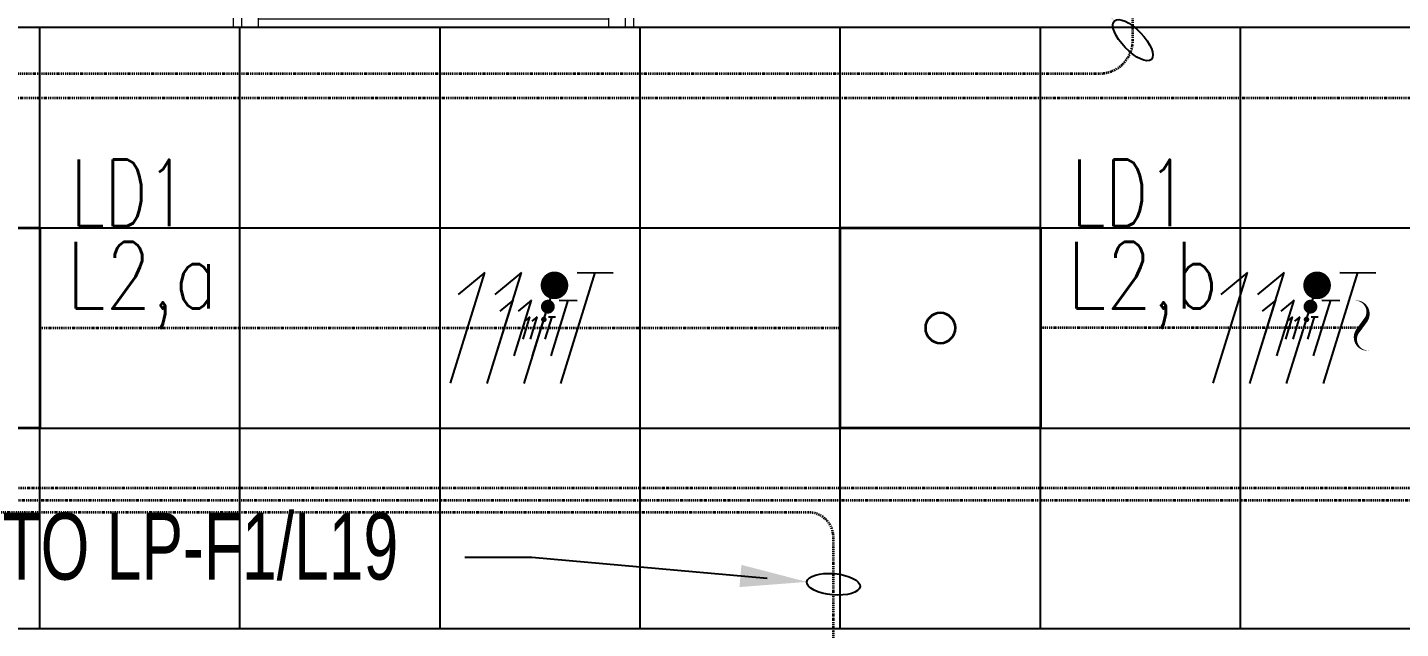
# Model space of a CAD drawing. Extents: x -12260 to 57327, y -29287 to 19916.
# Drawn here: x 39459 to 43576, y -2710 to -910 of the extents above; entities that cross this region are included whole.
import ezdxf
from ezdxf import colors
from ezdxf.entities.mleader import LeaderData, LeaderLine
from ezdxf.enums import TextEntityAlignment as Align
from ezdxf.math import Vec2, Vec3

# ---------------------------------------------------------------- set-up
doc = ezdxf.new("R2010")
doc.units = 0
doc.header["$LTSCALE"] = 0.25
doc.linetypes.add('DASHDOT', pattern=[25.4, 12.7, -6.35, 0, -6.35])
for name, color, linetype, lineweight in [('01-First Floor$0$Aluminum', 251, 'Continuous', 5), ('01-First Floor$0$Walls', 251, 'Continuous', 5), ('E-LITE-CIRC', 6, 'Continuous', 25), ('E-LITE-CIRC-NUMB', 6, 'Continuous', 25), ('E-LITE-CLNG', 150, 'Continuous', 35), ('E-LITE-CLNG-CNDT', 6, 'DASHDOT', 35), ('E-LITE-CTRL', 6, 'Continuous', 25), ('E-LITE-IDEN', 6, 'Continuous', 25), ('E-LITE-TEXT', 6, 'Continuous', 25), ('E-POWR-WIRE', 6, 'Continuous', 25), ('E-POWR-WIRE @ 100', 6, 'Continuous', 25), ('E-POWR-WIRE @ 20', 6, 'Continuous', 25), ('E-POWR-WIRE @ 50', 6, 'Continuous', 25)]:
    doc.layers.add(name, color=color, linetype=linetype, lineweight=lineweight)
doc.layers.add('01-First Floor$0$FALSE CEILING', color=251, linetype='Continuous')
doc.layers.add('E-LIGHTING CONDUIT', color=6, linetype='Continuous')
doc.styles.add('DC_Elc_Romans', font='elc_romans.shx', dxfattribs={"width": 0.7})
doc.styles.add('DC_SIMPLEX', font='SIMPLEX.shx', dxfattribs={"width": 0.7})

# ---------------------------------------------------------------- blocks, each defined once
blk = doc.blocks.new('01-First Floor$0$A$C37be4daf')
at = {"layer": '01-First Floor$0$Aluminum'}
for p, q in [((1416, 598.2), (216, 598.2)), ((241, 498.2), (241, 598.2)), ((291, 548.2), (291, 598.2)), ((1341, 548.2), (1341, 598.2)), ((1391, 498.2), (1391, 598.2)), ((1391, 548.2), (241, 548.2)), ((291, 573.2), (1341, 573.2)), ((1416, 498.2), (216, 498.2))]:
    blk.add_line(p, q, dxfattribs=at)
at = {"layer": '01-First Floor$0$Walls'}
for p, q in [((216, 498.2), (216, 598.2)), ((1416, 498.2), (1416, 598.2))]:
    blk.add_line(p, q, dxfattribs=at)
blk = doc.blocks.new('01-First Floor')
at = {"layer": '01-First Floor$0$FALSE CEILING', "linetype": 'Continuous'}
for p, q in [((39496.4, -2710), (39496.4, -910)), ((40096.4, -2710), (40096.4, -910)), ((40696.4, -2710), (40696.4, -910)), ((41296.4, -2710), (41296.4, -910)), ((41896.4, -2710), (41896.4, -910)), ((42496.4, -2710), (42496.4, -910)), ((43096.4, -2710), (43096.4, -910)), ((8296.4, -1510), (48976, -1510)), ((8296.4, -2110), (48976, -2110))]:
    blk.add_line(p, q, dxfattribs=at)
at = {"layer": '01-First Floor$0$FALSE CEILING'}
blk.add_lwpolyline([(48976, -910), (8296.4, -910), (8296.4, -2710), (48976, -2710), (48976, -910)], dxfattribs=at)
at = {"rotation": 180}
blk.add_blockref('01-First Floor$0$A$C37be4daf', (41492, -311.8), dxfattribs=at)
blk = doc.blocks.new('CD-CUT')
at = {"linetype": 'Continuous'}
blk.add_lwpolyline([(-30.4, 100, 0, 1.75, 0), (-13.9, 97.3, 1.75, 17.5, -0.545095), (15.4, 21.1, 17.5, 17.5, 0), (-15.4, -21.1, 17.5, 1.75, 0.545095), (13.9, -97.3, 1.75, 0, 0), (30.4, -100, 0, 0, 0)], format="xyseb", dxfattribs=at)
blk = doc.blocks.new('DC_Arrow-ArrowEllipse')
at = {"color": 0}
blk.add_ellipse((0, 0), major_axis=(0.4, 0), ratio=0.4, dxfattribs=at)
at = {"color": 0, "ltscale": 0.5}
blk.add_solid([(-1.4, 0.167), (-0.4, 0), (-1.4, -0.167)], dxfattribs=at)
blk = doc.blocks.new('*U25')
blk.add_lwpolyline([(-300, 300), (-300, -300), (300, -300), (300, 300)], close=True)
blk.add_circle((0, 0), 45)
at = {"layer": 'E-LITE-CIRC-NUMB', "style": 'DC_SIMPLEX', "width": 0.7, "flags": 8}
blk.add_attdef('CIRCUIT', text='', height=200, rotation=0, dxfattribs=at).set_placement((-473.9, 300), align=Align.RIGHT)
at = {"layer": 'E-LITE-CTRL', "style": 'DC_SIMPLEX', "width": 0.7, "flags": 8}
blk.add_attdef('CONTROL', (1118.9, -935), '', height=200, rotation=360, dxfattribs=at)
at = {"layer": 'E-LITE-IDEN', "style": 'DC_SIMPLEX', "width": 0.7, "flags": 8}
blk.add_attdef('TYPE', (460.4, 457.6), '', height=200, rotation=360, dxfattribs=at)
blk = doc.blocks.new('*U42')
for p, q in [((-2.719, -1.655), (-1.689, 1.665)), ((-1.689, 1.665), (-2.491, 1.006)), ((-1.617, -1.658), (-0.587, 1.663)), ((-0.587, 1.663), (-1.389, 1.004)), ((-0.515, -1.66), (0.515, 1.66)), ((0.587, -1.663), (1.617, 1.658)), ((1.078, 1.659), (2.157, 1.657))]:
    blk.add_line(p, q)
at = {"const_width": 0.414}
blk.add_lwpolyline([(0.19, 1.278, 1), (0.604, 1.277, 1)], format="xyb", close=True, dxfattribs=at)
blk = doc.blocks.new('*U556')
at = {"layer": 'E-POWR-WIRE @ 100', "xscale": 100, "yscale": 100, "zscale": 100}
blk.add_blockref('*U42', (40999.8, -1810, 0), dxfattribs=at)
at = {"layer": 'E-POWR-WIRE @ 20', "xscale": 20, "yscale": 20, "zscale": 20}
blk.add_blockref('*U42', (40999.8, -1810, 0), dxfattribs=at)
at = {"layer": 'E-POWR-WIRE @ 50', "xscale": 50, "yscale": 50, "zscale": 50}
blk.add_blockref('*U42', (40999.8, -1810, 0), dxfattribs=at)
blk = doc.blocks.new('*U557')
at = {"layer": 'E-POWR-WIRE @ 100', "xscale": 100, "yscale": 100, "zscale": 100}
blk.add_blockref('*U42', (43286.1, -1810, 0), dxfattribs=at)
at = {"layer": 'E-POWR-WIRE @ 20', "xscale": 20, "yscale": 20, "zscale": 20}
blk.add_blockref('*U42', (43286.1, -1810, 0), dxfattribs=at)
at = {"layer": 'E-POWR-WIRE @ 50', "xscale": 50, "yscale": 50, "zscale": 50}
blk.add_blockref('*U42', (43286.1, -1810, 0), dxfattribs=at)

msp = doc.modelspace()

# ---------------------------------------------------------------- linework, layer by layer
at = {"layer": 'E-LITE-CLNG-CNDT', "elevation": 0}
for points in [[(41875.9, -3100.1), (41875.9, -2437.2, 0.414214), (41800.9, -2362.2), (7910.6, -2362.2, -0.414214), (7810.6, -2262.2), (7810.6, 2768.9)], [(7846.9, 2768.9), (7846.9, -2225.9, 0.414214), (7946.9, -2325.9), (45600.9, -2325.9, -0.414214), (45675.9, -2400.9), (45675.9, -3100.1)], [(8028.3, 2768.9), (8028.3, -947.7, 0.414214), (8128.3, -1047.7), (42673.7, -1047.7, 0.413345), (42773.7, -947.9), (42775.9, -209.9)]]:
    msp.add_lwpolyline(points, format="xyb", dxfattribs=at)
for points in [[(35141.6, -1120.2), (44441, -1120.2)], [(39496.4, -1810), (41896.4, -1810)]]:
    msp.add_lwpolyline(points, dxfattribs=at)
at = {"layer": 'E-LITE-CLNG-CNDT'}
msp.add_lwpolyline([(43454.3, -1810), (42496.4, -1810)], dxfattribs=at)
at = {"layer": 'E-LITE-CLNG-CNDT', "color": 1, "elevation": 0}
msp.add_lwpolyline([(43996.4, -1960), (43885.8, -2083.2, 0.161846), (43870.9, -2128.1), (43870.9, -2214.6, -0.414214), (43795.9, -2289.6), (38197, -2289.6, -0.414214), (38122, -2214.6), (38122, -2153.1, 0.161846), (38107.1, -2108.2), (37996.4, -1985)], format="xyb", dxfattribs=at)

# ---------------------------------------------------------------- block references
at = {"layer": 'E-LIGHTING CONDUIT', "xscale": 0.762, "yscale": 0.762, "zscale": 0.762}
msp.add_blockref('CD-CUT', (43459.6, -1802.7, 0), dxfattribs=at)
at = {"layer": 'E-LITE-CLNG'}
ref = msp.add_blockref('*U25', (39196.4, -1810, 0), dxfattribs=dict(at, xscale=-1))
ref.add_attrib('TYPE', 'LD1', (39589.9, -1505.5, 0), dxfattribs={"layer": 'E-LITE-IDEN', "height": 200, "rotation": 0, "style": 'DC_SIMPLEX', "width": 0.7, "flags": 8})
ref = msp.add_blockref('*U25', (42196.4, -1810), dxfattribs=dict(at, xscale=-1))
ref.add_attrib('TYPE', 'LD1', (42589.9, -1505.5), dxfattribs={"layer": 'E-LITE-IDEN', "height": 200, "rotation": 0, "style": 'DC_SIMPLEX', "width": 0.7, "flags": 8})
at = {"layer": 'E-LITE-CLNG-CNDT'}
msp.add_blockref('01-First Floor', (0, 0), dxfattribs=at)
at = {"layer": 'E-POWR-WIRE'}
for name in ['*U556', '*U557']:
    msp.add_blockref(name, (0, 0), dxfattribs=at)

# ---------------------------------------------------------------- texts
at = {"layer": 'E-LITE-CIRC', "style": 'DC_SIMPLEX', "width": 0.8}
for s, p in [('L2,a', (39577.2, -1752, 0)), ('L2,b', (42577.2, -1752, 0))]:
    msp.add_text(s, height=200, rotation=0, dxfattribs=at).set_placement(p)

# ---------------------------------------------------------------- leaders
at = {"layer": 'E-LITE-TEXT'}
ml = msp.add_multileader_mtext('Standard', dxfattribs=at)
ml.set_content('TO LP-F1/L20', color=256, style='DC_Elc_Romans')
ml.set_leader_properties(color=45)
ml.set_arrow_properties(name='DC_Arrow-ArrowEllipse')
ml.build(insert=Vec2(0, 0))
ml.multileader.update_dxf_attribs({"dogleg_length": 2, "arrow_head_size": 200, "scale": 100})
ctx = ml.context
ctx.base_point, ctx.scale, ctx.char_height, ctx.arrow_head_size, ctx.landing_gap_size, ctx.plane_origin = Vec3(40156.7, -445.8), 100, 200, 200, 200, Vec3(34556, 1424.6)
ctx.text_align_type = 2
notes = []
notes.append((ctx, [(1, (1, 1, 0), (42290, -445.8), (-1, 0), 200, [(0, [(42773.7, -947.9)], 0, [])])]))
ctx.mtext.insert, ctx.mtext.alignment, ctx.mtext.flow_direction = Vec3(41890, -312.5), 3, 5
ml = msp.add_multileader_mtext('Standard', dxfattribs=at)
ml.set_content('TO LP-F1/L19', color=256, style='DC_Elc_Romans')
ml.set_leader_properties(color=45)
ml.set_arrow_properties(name='DC_Arrow-ArrowEllipse')
ml.build(insert=Vec2(0, 0))
ml.multileader.update_dxf_attribs({"dogleg_length": 2, "arrow_head_size": 200, "scale": 100})
ctx = ml.context
ctx.base_point, ctx.scale, ctx.char_height, ctx.arrow_head_size, ctx.landing_gap_size, ctx.plane_origin = Vec3(38871.1, -2496.9, 0), 100, 200, 200, 200, Vec3(33494.8, -420.4, 0)
ctx.text_align_type = 2
notes.append((ctx, [(1, (1, 1, 0), (40971.1, -2496.9, 0), (-1, 0), 200, [(0, [(41875.9, -2577.5, 0)], 0, [])])]))
ctx.mtext.insert, ctx.mtext.alignment, ctx.mtext.flow_direction = Vec3(40571.1, -2363.5, 0), 3, 5
for ctx, leaders in notes:
    for number, flags, end, landing, length, lines in leaders:
        leader = LeaderData()
        leader.index, (leader.has_last_leader_line, leader.has_dogleg_vector, leader.attachment_direction) = number, flags
        leader.last_leader_point, leader.dogleg_vector, leader.dogleg_length = Vec3(end), Vec3(landing), length
        for number, points, colour, breaks in lines:
            line = LeaderLine()
            line.index, line.vertices, line.color, line.breaks = number, Vec3.list(points), colors.encode_raw_color(colour), breaks
            leader.lines.append(line)
        ctx.leaders.append(leader)

doc.saveas('drawing.dxf')
